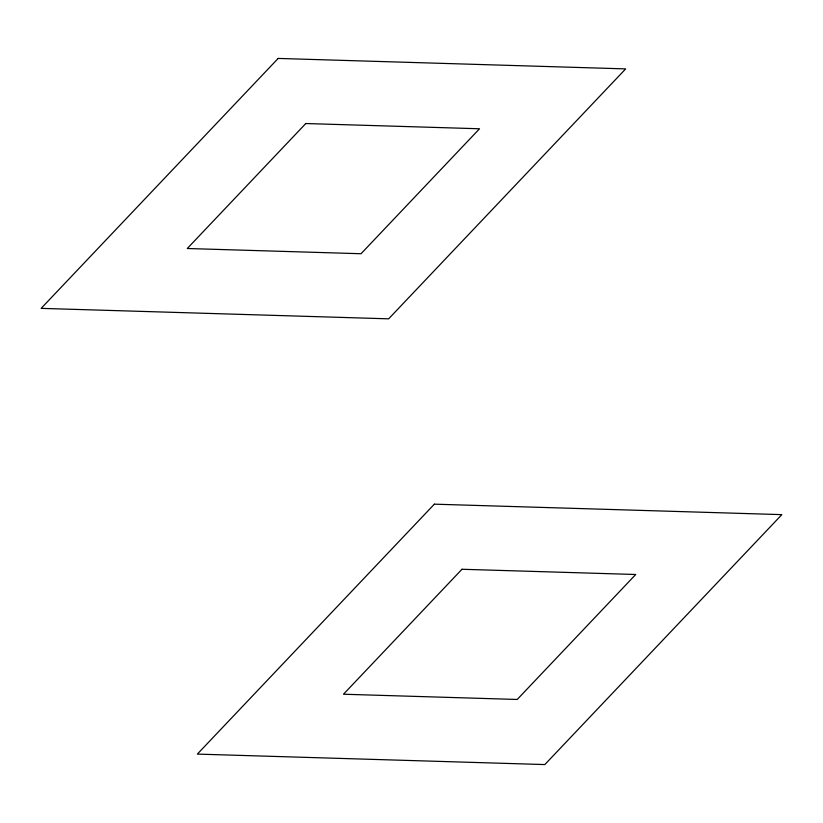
<?xml version="1.0" encoding="UTF-8"?>
<svg xmlns="http://www.w3.org/2000/svg" width="823" height="823" viewBox="0 0 823 823"><rect width="100%" height="100%" fill="white"/><g stroke="black" fill="none" stroke-linecap="round" stroke-linejoin="round"><path stroke-width="1.23" d="M278.164 58.433L41.15 308.368L388.651 318.83L625.665 68.895L278.164 58.433M305.786 123.532L187.274 248.505L361.03 253.731L479.531 128.769L305.786 123.532M434.349 504.17L197.335 754.105L544.836 764.567L781.85 514.632L434.349 504.17M461.97 569.269L343.469 694.231L517.214 699.468L635.726 574.495L461.97 569.269"/></g></svg>
